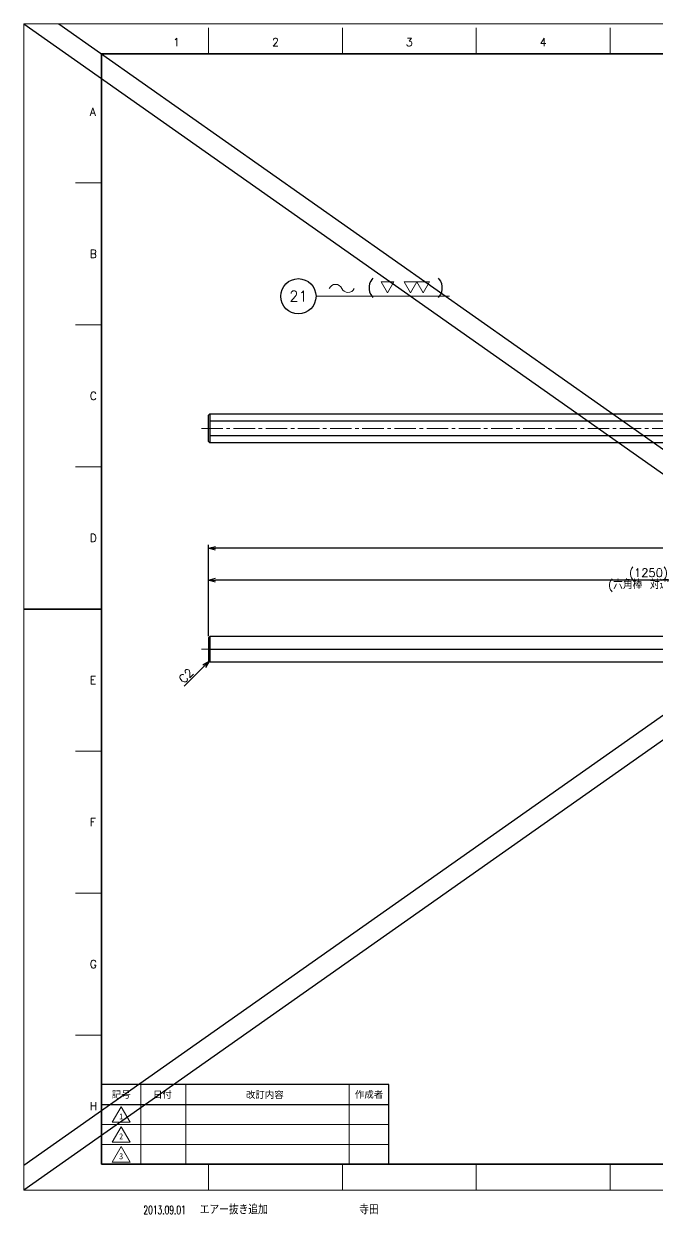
# Model space of a CAD drawing. Header units: millimetres. Extents: x 0 to 4931, y -34 to 1655.
# Drawn here: x 0 to 900, y -34 to 1655 of the extents above; entities that cross this region are included whole.
import ezdxf
from ezdxf import colors
from ezdxf.entities.mleader import LeaderData, LeaderLine
from ezdxf.enums import TextEntityAlignment as Align
from ezdxf.math import Vec2, Vec3

# ---------------------------------------------------------------- set-up
doc = ezdxf.new("R2010")
doc.units = ezdxf.units.MM
doc.header["$LTSCALE"] = 1.6
doc.header["$PDMODE"] = 99
doc.header["$PDSIZE"] = 1
doc.linetypes.add('CENTER2', pattern=[28.575, 19.05, -3.175, 3.175, -3.175])
for name, color, linetype, lineweight in [('05_CENTER', 4, 'CENTER2', 13), ('07_TEXT', 3, 'Continuous', 13), ('08_DIM', 3, 'Continuous', 13), ('90_FRAME', 5, 'Continuous', 35)]:
    doc.layers.add(name, color=color, linetype=linetype, lineweight=lineweight)
doc.layers.add('91_BLANK', color=5, linetype='Continuous', lineweight=0, plot=False)
doc.styles.add('KSS_TXT', font='txt.shx', dxfattribs={"bigfont": 'extfont2.shx'})
doc.styles.add('MS_G', font='MS Gothic.ttf')
doc.styles.get("Standard").update_dxf_attribs({"font": 'txt.shx', "bigfont": 'extfont2.shx'})
doc.styles.add('表題用', font='MS PGothic.ttf')
doc.dimstyles.new('KSS_DIM', dxfattribs={"dimscale": 4, "dimtxt": 3, "dimasz": 2.5, "dimexe": 1.25, "dimexo": 0.625, "dimtad": 1, "dimdsep": 46, "dimtxsty": 'KSS_TXT', "dimblk": 'OPEN30', "dimcen": 0, "dimazin": 2, "dimtfac": 0.75, "dimtmove": 0, "dimatfit": 3, "dimldrblk": 'OPEN30', "dimfxl": 1.25, "dimtolj": 1, "dimarcsym": 0})

# ---------------------------------------------------------------- blocks, each defined once
blk = doc.blocks.new('AM_BALLOON1')
at = {"transparency": 16777216}
blk.add_circle((0, 0), 5, dxfattribs=at)
blk.add_attdef('B_NUMBER', text='', height=3, dxfattribs=at).set_placement((0, 0), align=Align.MIDDLE_CENTER)
blk = doc.blocks.new('_OPEN')
at = {"color": 0, "linetype": 'ByBlock'}
for p, q in [((-1, 0.17), (0, 0)), ((0, 0), (-1, -0.17)), ((0, 0), (-1, 0))]:
    blk.add_line(p, q, dxfattribs=at)
blk = doc.blocks.new('p1ba05')
for centre, start, end in [((-2.95, 0.29), 24.2276, 155.5758), ((0, 1.62), 204.2276, 335.5758)]:
    blk.add_arc(centre, 1.62, start, end)
blk = doc.blocks.new('p1ba01')
for p, q in [((0, 0), (-1.5, 2.6)), ((-1.5, 2.6), (1.5, 2.6)), ((1.5, 2.6), (0, 0))]:
    blk.add_line(p, q)
blk = doc.blocks.new('p1ba02')
for p, q in [((-1.5, 2.6), (1.5, 2.6)), ((0, 0), (-1.5, 2.6)), ((1.5, 2.6), (0, 0)), ((3, 0), (1.5, 2.6)), ((1.5, 2.6), (4.5, 2.6)), ((4.5, 2.6), (3, 0))]:
    blk.add_line(p, q)
blk = doc.blocks.new('_Open30')
at = {"color": 0, "linetype": 'ByBlock', "lineweight": -2}
for p, q in [((-1, 0.27), (0, 0)), ((0, 0), (-1, -0.27)), ((0, 0), (-1, 0))]:
    blk.add_line(p, q, dxfattribs=at)
blk = doc.blocks.new('*D148')
at = {"layer": '08_DIM', "color": 0, "lineweight": -2, "transparency": 16777216}
for p, q in [((262.2, 786.2), (262.2, 870.8)), ((1502.2, 865.8), (272.2, 865.8)), ((1512.2, 788.2), (1512.2, 870.8))]:
    blk.add_line(p, q, dxfattribs=at)
at = {"layer": 'Defpoints', "color": 0, "transparency": 16777216}
for p in [(262.2, 865.8), (262.2, 783.7), (1512.2, 785.7)]:
    blk.add_point(p, dxfattribs=at)
at = {"layer": '08_DIM', "color": 0, "lineweight": -2, "transparency": 16777216, "xscale": 10, "yscale": 10, "zscale": 10, "rotation": 180}
blk.add_blockref('_Open30', (262.2, 865.8), dxfattribs=at)
at = {"layer": '08_DIM', "color": 0, "lineweight": -2, "transparency": 16777216, "xscale": 10, "yscale": 10, "zscale": 10}
blk.add_blockref('_Open30', (1512.2, 865.8), dxfattribs=at)
at = {"layer": '08_DIM', "color": 0, "transparency": 16777216, "char_height": 12, "attachment_point": 5, "style": 'KSS_TXT'}
for s, insert in [('\\A1;(1250)', (887.2, 874.3)), ('\\A1;(六角棒 対辺36)', (887.2, 857.3))]:
    blk.add_mtext(s, dxfattribs=dict(at, insert=insert))
blk = doc.blocks.new('*D149')
at = {"layer": '08_DIM', "color": 0, "lineweight": -2, "transparency": 16777216}
for p, q in [((262.2, 786.2), (262.2, 916)), ((1812.2, 785.7), (1812.2, 916)), ((1802.2, 911), (272.2, 911))]:
    blk.add_line(p, q, dxfattribs=at)
at = {"layer": 'Defpoints', "color": 0, "transparency": 16777216}
for p in [(262.2, 911), (262.2, 783.7), (1812.2, 783.2)]:
    blk.add_point(p, dxfattribs=at)
at = {"layer": '08_DIM', "color": 0, "lineweight": -2, "transparency": 16777216, "xscale": 10, "yscale": 10, "zscale": 10, "rotation": 180}
blk.add_blockref('_Open30', (262.2, 911), dxfattribs=at)
at = {"layer": '08_DIM', "color": 0, "lineweight": -2, "transparency": 16777216, "xscale": 10, "yscale": 10, "zscale": 10}
blk.add_blockref('_Open30', (1812.2, 911), dxfattribs=at)
at = {"layer": '08_DIM', "color": 0, "transparency": 16777216, "insert": (1037.2, 919.5), "char_height": 12, "attachment_point": 5, "style": 'KSS_TXT'}
blk.add_mtext('\\A1;1550', dxfattribs=at)
blk = doc.blocks.new('*D151')
at = {"layer": '08_DIM', "color": 0, "lineweight": -2, "transparency": 16777216}
blk.add_line((256.1, 743.6), (227.7, 715.2), dxfattribs=at)
at = {"layer": 'Defpoints', "color": 0, "transparency": 16777216}
for p in [(263.2, 750.7), (209.9, 697.4), (209.9, 697.4)]:
    blk.add_point(p, dxfattribs=at)
at = {"layer": '08_DIM', "color": 0, "lineweight": -2, "transparency": 16777216, "xscale": 10, "yscale": 10, "zscale": 10, "rotation": 44.99999999999979}
blk.add_blockref('_Open30', (263.2, 750.7), dxfattribs=at)
at = {"layer": '08_DIM', "color": 0, "transparency": 16777216, "insert": (230.5, 730), "char_height": 12, "attachment_point": 5, "rotation": 45, "style": 'KSS_TXT'}
blk.add_mtext('\\A1;C2', dxfattribs=at)

msp = doc.modelspace()

# ---------------------------------------------------------------- linework, layer by layer
for p, q in [((0, 1655.492), (2352.09, 0)), ((2352.09, 1655.492), (0, 0)), ((2302.363, 1655.492), (0, 35)), ((49.727, 1655.492), (2352.09, 35))]:
    msp.add_line(p, q)
at = {"color": 0}
for p, q in [((264.21, 1102.036), (264.21, 1060.467)), ((264.21, 785.685), (264.21, 749.685)), ((264.21, 767.685), (1469.784, 767.685))]:
    msp.add_line(p, q, dxfattribs=at)
at = {"color": 3}
for p, q in [((1494.318, 1091.644), (264.21, 1091.644)), ((1473.534, 1070.859), (264.21, 1070.859))]:
    msp.add_line(p, q, dxfattribs=at)
at = {"color": 0}
for points in [[(264.21, 1102.036), (1511.21, 1102.036), (1512.21, 1101.036), (1512.21, 1061.467), (1511.21, 1060.467), (264.21, 1060.467), (262.21, 1062.467), (262.21, 1100.036)], [(1512.21, 785.685), (264.21, 785.685), (262.21, 783.685), (262.21, 751.685), (264.21, 749.685), (1512.21, 749.685)]]:
    msp.add_lwpolyline(points, close=True, dxfattribs=at)
at = {"layer": '05_CENTER'}
for p, q in [((252.21, 1081.252), (1817.077, 1081.252)), ((1816.294, 767.685), (252.21, 767.685))]:
    msp.add_line(p, q, dxfattribs=at)
at = {"layer": '08_DIM'}
msp.add_line((415.051, 1268.728), (604.797, 1268.728), dxfattribs=at)
at = {"layer": '90_FRAME', "color": 4, "lineweight": 13}
for p, q in [((262.346, 1613), (262.346, 1649.812)), ((452.437, 1613), (452.437, 1649.812)), ((642.528, 1613), (642.528, 1649.812)), ((832.619, 1613), (832.619, 1649.812)), ((110.322, 1429.72), (73.51, 1429.72)), ((110.322, 1228.088), (73.51, 1228.088)), ((110.322, 1026.456), (73.51, 1026.456)), ((110.322, 623.192), (73.51, 623.192)), ((110.322, 421.56), (73.51, 421.56)), ((110.322, 219.928), (73.51, 219.928)), ((262.346, 0), (262.346, 36.647)), ((452.437, 0), (452.437, 36.647)), ((642.528, 0), (642.528, 36.647)), ((832.619, 0), (832.619, 36.647))]:
    msp.add_line(p, q, dxfattribs=at)
at = {"layer": '90_FRAME'}
msp.add_line((0, 824.824), (110.322, 824.824), dxfattribs=at)
at = {"layer": '90_FRAME', "color": 0, "lineweight": 13}
for p, q in [((166.322, 36.647), (166.322, 149.79)), ((230.322, 36.647), (230.322, 149.79)), ((462.322, 36.647), (462.322, 149.79)), ((110.322, 93.219), (518.322, 93.219)), ((110.322, 64.933), (518.322, 64.933))]:
    msp.add_line(p, q, dxfattribs=at)
at = {"layer": '90_FRAME', "color": 0, "lineweight": 25}
msp.add_line((110.322, 121.504), (518.322, 121.504), dxfattribs=at)
at = {"layer": '90_FRAME'}
msp.add_lwpolyline([(110.322, 36.647), (2315.279, 36.647), (2315.279, 1613), (110.322, 1613)], close=True, dxfattribs=at)
at = {"layer": '90_FRAME', "color": 0, "lineweight": 25}
msp.add_lwpolyline([(110.322, 36.647), (518.322, 36.647), (518.322, 149.79), (110.322, 149.79)], close=True, dxfattribs=at)
at = {"layer": '90_FRAME', "color": 0, "lineweight": 13}
for points in [[(125.594, 96.223), (138.322, 118.269), (151.051, 96.223), (125.594, 96.223)], [(125.594, 67.937), (138.322, 89.984), (151.051, 67.937), (125.594, 67.937)], [(125.594, 39.652), (138.322, 61.698), (151.051, 39.652), (125.594, 39.652)]]:
    msp.add_lwpolyline(points, dxfattribs=at)
at = {"layer": '91_BLANK'}
msp.add_lwpolyline([(0, 0), (2352.09, 0), (2352.09, 1655.492), (0, 1655.492)], close=True, dxfattribs=at)

# ---------------------------------------------------------------- block references
at = {"layer": '08_DIM', "xscale": 6, "yscale": 6, "zscale": 6}
for name, p in [('p1ba05', (460.468, 1274.199)), ('p1ba01', (516.557, 1273.497)), ('p1ba02', (549.398, 1273.497))]:
    msp.add_blockref(name, p, dxfattribs=at)

# ---------------------------------------------------------------- texts
at = {"layer": '07_TEXT', "style": 'KSS_TXT'}
msp.add_text('(     )', height=18, dxfattribs=at).set_placement((487.246, 1273.046))
at = {"layer": '90_FRAME', "color": 0, "lineweight": 13, "style": 'KSS_TXT'}
for s, p in [('1', (216.91, 1620.332)), ('2', (357.392, 1620.332)), ('3', (547.482, 1620.332)), ('4', (737.573, 1620.332))]:
    msp.add_text(s, height=11.36, dxfattribs=at).set_placement(p, align=Align.BOTTOM_CENTER)
for s, p in [('A', (93.599, 1530.536)), ('B', (93.599, 1328.904)), ('C', (93.599, 1127.272)), ('D', (93.599, 925.64)), ('E', (93.599, 724.008)), ('F', (93.599, 522.376)), ('G', (93.599, 320.744)), ('H', (93.599, 119.111))]:
    msp.add_text(s, height=11.36, dxfattribs=at).set_placement(p, align=Align.MIDDLE_LEFT)
at = {"layer": '90_FRAME', "color": 0, "style": '表題用'}
for s, p in [('記号', (138.322, 135.647)), ('日付', (196.948, 135.647)), ('作成者', (490.322, 135.647))]:
    msp.add_text(s, height=9.6, dxfattribs=at).set_placement(p, align=Align.MIDDLE_CENTER)
msp.add_text('改訂内容', height=9.6, dxfattribs=at).set_placement((342.322, 135.647), align=Align.MIDDLE)
at = {"layer": '90_FRAME', "color": 0, "lineweight": 13, "style": 'MS_G'}
for s, p in [('1', (138.322, 104.533)), ('2', (138.322, 76.247)), ('3', (138.322, 47.962))]:
    msp.add_text(s, height=8.486, dxfattribs=at).set_placement(p, align=Align.MIDDLE)
at = {"layer": '90_FRAME', "color": 3, "lineweight": 13, "width": 0.65}
msp.add_text('2013.09.01', height=12, dxfattribs=at).set_placement((169.907, -34.168))
at = {"layer": '90_FRAME', "color": 3, "lineweight": 13}
for s, p in [('エアー抜き追加', (249.873, -34.168)), ('寺田', (476.42, -34.168))]:
    msp.add_text(s, height=12, dxfattribs=at).set_placement(p)

# ---------------------------------------------------------------- dimensions: what is measured, and where the dimension line sits
at = {"layer": '08_DIM'}
dim = msp.add_linear_dim(base=(262.21, 910.972), p1=(1812.21, 783.185), p2=(262.21, 783.685), dimstyle='KSS_DIM', dxfattribs=at)
dim.commit()
dim.dimension.update_dxf_attribs({"geometry": '*D149', "text_midpoint": (1037.21, 919.472)})
dim = msp.add_linear_dim(base=(262.21, 865.803), p1=(1512.21, 785.685), p2=(262.21, 783.685), text='(<>', dimstyle='KSS_DIM', override={"dimpost": ')\\X(六角棒 対辺36)'}, dxfattribs=at)
dim.commit()
dim.dimension.update_dxf_attribs({"geometry": '*D148', "text_midpoint": (887.21, 865.803)})
dim = msp.add_aligned_dim(p1=(263.21, 750.685), p2=(209.902, 697.377), distance=0, text='C2', dimstyle='KSS_DIM', override={"dimse1": 1, "dimse2": 1, "dimsd2": 1}, dxfattribs=at)
dim.commit()
dim.dimension.update_dxf_attribs({"geometry": '*D151', "text_midpoint": (230.546, 730.042)})

# ---------------------------------------------------------------- leaders
ml = msp.add_multileader_block('Standard', dxfattribs=at)
ml.set_content('AM_BALLOON1', color=256, scale=5)
ml.set_attribute('B_NUMBER', '21', width=0)
ml.set_leader_properties(color=256, linetype='ByLayer', lineweight=-1)
ml.set_arrow_properties(name='OPEN')
ml.build(insert=Vec2(0, 0))
ml.multileader.update_dxf_attribs({"leader_type": 0, "has_dogleg": 0, "text_right_attachment_type": 6, "dogleg_length": 0, "arrow_head_size": 10, "scale": 2.5, "block_connection_type": 1})
ctx = ml.context
ctx.base_point, ctx.scale, ctx.char_height, ctx.arrow_head_size, ctx.landing_gap_size, ctx.plane_origin = Vec3(390.022, 1268.748), 2.5, 20, 10, 10, Vec3(390.022, 1268.748)
ctx.right_attachment, ctx.attachment_type = 6, 1
notes = []
notes.append((ctx, [(0, (0, 0, 0), (0, 0), (1, 0), 1, [])]))
ctx.block.insert = Vec3(390.022, 1268.748)
ml = msp.add_multileader_block('Standard', dxfattribs=at)
ml.set_content('AM_BALLOON1', color=256, scale=5)
ml.set_attribute('B_NUMBER', '20', width=0)
ml.set_leader_properties(color=256, linetype='ByLayer', lineweight=-1)
ml.set_arrow_properties(name='OPEN')
ml.build(insert=Vec2(0, 0))
ml.multileader.update_dxf_attribs({"leader_type": 0, "has_dogleg": 0, "text_right_attachment_type": 6, "dogleg_length": 0, "arrow_head_size": 10, "scale": 2.5, "block_connection_type": 1})
ctx = ml.context
ctx.base_point, ctx.scale, ctx.char_height, ctx.arrow_head_size, ctx.landing_gap_size, ctx.plane_origin = Vec3(2971.912, 1230.096), 2.5, 20, 10, 10, Vec3(2971.912, 1230.096)
ctx.right_attachment, ctx.attachment_type = 6, 1
notes.append((ctx, [(0, (0, 0, 0), (0, 0), (1, 0), 1, [])]))
ctx.block.insert = Vec3(2971.912, 1230.096)
for ctx, leaders in notes:
    for number, flags, end, landing, length, lines in leaders:
        leader = LeaderData()
        leader.index, (leader.has_last_leader_line, leader.has_dogleg_vector, leader.attachment_direction) = number, flags
        leader.last_leader_point, leader.dogleg_vector, leader.dogleg_length = Vec3(end), Vec3(landing), length
        for number, points, colour, breaks in lines:
            line = LeaderLine()
            line.index, line.vertices, line.color, line.breaks = number, Vec3.list(points), colors.encode_raw_color(colour), breaks
            leader.lines.append(line)
        ctx.leaders.append(leader)

doc.saveas('drawing.dxf')
